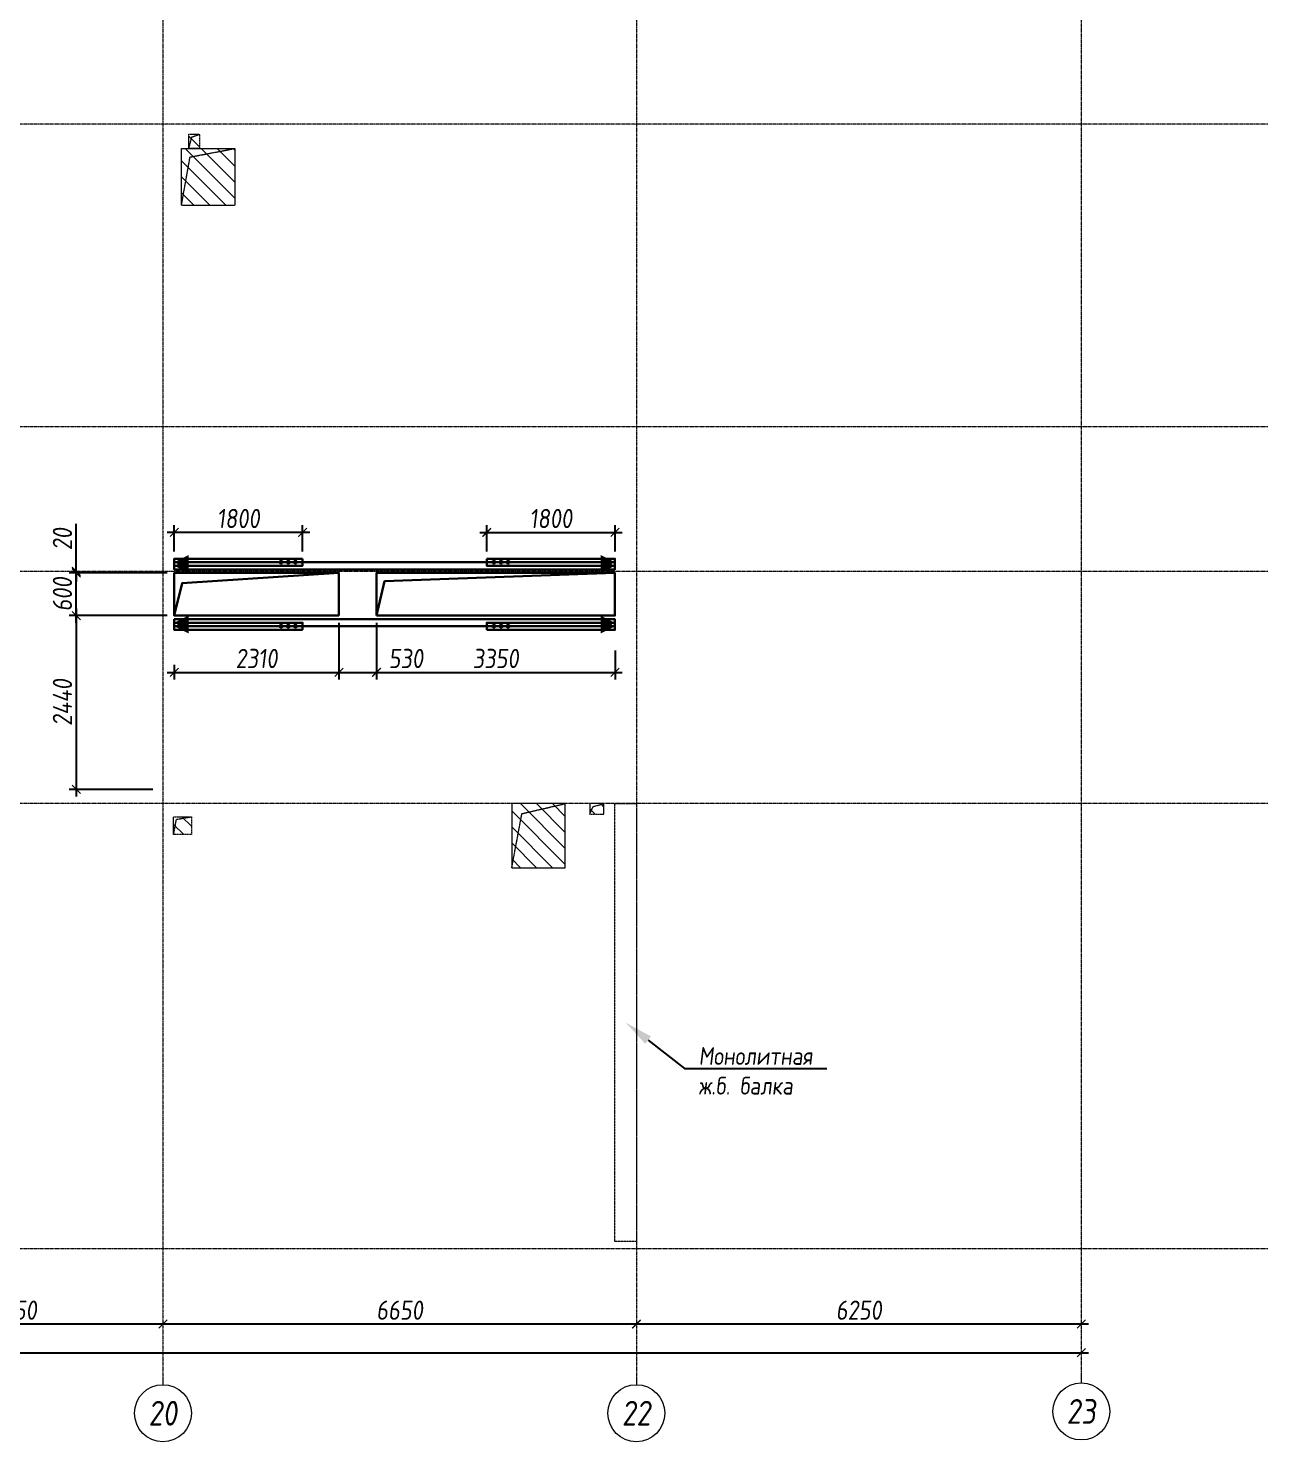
# Model space of a CAD drawing. Header units: millimetres. Extents: x -233751 to 529254, y -907864 to 285890.
# Drawn here: x 248634 to 266044, y 52494 to 72345 of the extents above; entities that cross this region are included whole.
import ezdxf
from ezdxf import colors
from ezdxf.entities.mleader import LeaderData, LeaderLine
from ezdxf.enums import TextEntityAlignment as Align
from ezdxf.math import Vec2, Vec3

# ---------------------------------------------------------------- set-up
doc = ezdxf.new("R2010")
doc.units = ezdxf.units.MM
doc.linetypes.add('ADSK_Штриховая_ш2 п1', pattern=[3, 2, -1])
doc.linetypes.add('осевая', pattern=[2, 1.25, -0.25, 0.25, -0.25])
doc.layers.get('0').update_dxf_attribs({"lineweight": 30})
doc.layers.get('Defpoints').update_dxf_attribs({"lineweight": 0})
for name, color, linetype, lineweight in [('КР_БалкиЖБ', 7, 'ADSK_Штриховая_ш2 п1', 5), ('КР_Металл', 3, 'Continuous', 30), ('КР_Новые отверстия', 5, 'Continuous', 30), ('КР_Оси', 7, 'Continuous', 5), ('КР_Размеры отверстия', 7, 'Continuous', 5), ('КР_Размеры усиление', 1, 'Continuous', 5), ('КР_Сущ отверстия', 6, 'Continuous', 15), ('КР_Тонкая', 250, 'Continuous', 0)]:
    doc.layers.add(name, color=color, linetype=linetype, lineweight=lineweight)
doc.styles.add('ISOCPEUR', font='isocpeur.ttf', dxfattribs={"width": 0.85, "oblique": 7})
doc.dimstyles.new('R_100', dxfattribs={"dimtxt": 270, "dimasz": 120, "dimexe": 100, "dimexo": 100, "dimgap": 60, "dimtad": 1, "dimdec": 0, "dimrnd": 5, "dimzin": 0, "dimdsep": 46, "dimtxsty": 'ISOCPEUR', "dimblk": 'ARCHTICK', "dimcen": 0, "dimdle": 100, "dimclrd": 256, "dimclre": 256, "dimclrt": 256, "dimadec": 0, "dimazin": 0, "dimtfac": 2, "dimtdec": 0, "dimtmove": 0, "dimatfit": 3, "dimfxl": 1, "dimtvp": 3, "dimtfill": 1, "dimtolj": 1, "dimtzin": 0, "dimarcsym": 0})

# ---------------------------------------------------------------- blocks, each defined once
blk = doc.blocks.new('*U2007')
at = {"color": 0, "linetype": 'ByBlock', "lineweight": -2, "ltscale": 10}
blk.add_line((0, 0), (-74924, 0), dxfattribs=at)
blk = doc.blocks.new('*U2008')
at = {"color": 0, "linetype": 'ByBlock', "lineweight": -2, "ltscale": 10}
blk.add_line((0, 0), (-74924, 0), dxfattribs=at)
blk = doc.blocks.new('*U2009')
at = {"color": 0, "linetype": 'ByBlock', "lineweight": -2, "ltscale": 10}
blk.add_line((0, 0), (-74924, 0), dxfattribs=at)
blk = doc.blocks.new('*U2010')
at = {"color": 0, "linetype": 'ByBlock', "lineweight": -2, "ltscale": 10}
blk.add_line((0, 0), (-74924, 0), dxfattribs=at)
blk = doc.blocks.new('*U2017')
at = {"color": 0, "linetype": 'ByBlock', "lineweight": -2, "ltscale": 10}
blk.add_line((0, 0), (-74924, 0), dxfattribs=at)
blk = doc.blocks.new('*U2028')
at = {"color": 0, "linetype": 'ByBlock', "lineweight": -2, "ltscale": 10}
blk.add_line((0, 0), (0, -34307), dxfattribs=at)
at = {"color": 0, "linetype": 'Continuous', "lineweight": -2}
blk.add_line((0, -34307), (0, -34407), dxfattribs=at)
blk.add_circle((0, -34807), 400, dxfattribs=at)
at = {"color": 0, "linetype": 'Continuous', "lineweight": -2, "style": 'ISOCPEUR', "oblique": 7, "width": 0.856383}
blk.add_text('20', height=347.4, dxfattribs=at).set_placement((0, -34807), align=Align.MIDDLE_CENTER)
blk = doc.blocks.new('*U2029')
at = {"color": 0, "linetype": 'ByBlock', "lineweight": -2, "ltscale": 10}
blk.add_line((0, 0), (0, -34307), dxfattribs=at)
at = {"color": 0, "linetype": 'Continuous', "lineweight": -2}
blk.add_line((0, -34307), (0, -34407), dxfattribs=at)
blk.add_circle((0, -34807), 400, dxfattribs=at)
at = {"color": 0, "linetype": 'Continuous', "lineweight": -2, "style": 'ISOCPEUR', "oblique": 7, "width": 0.856383}
blk.add_text('22', height=347.4, dxfattribs=at).set_placement((0, -34807), align=Align.MIDDLE_CENTER)
blk = doc.blocks.new('*U2030')
at = {"color": 0, "linetype": 'ByBlock', "lineweight": -2, "ltscale": 10}
blk.add_line((0, 0), (0, -34307), dxfattribs=at)
at = {"color": 0, "linetype": 'Continuous', "lineweight": -2}
blk.add_line((0, -34307), (0, -34407), dxfattribs=at)
blk.add_circle((0, -34807), 400, dxfattribs=at)
at = {"color": 0, "linetype": 'Continuous', "lineweight": -2, "style": 'ISOCPEUR', "oblique": 7, "width": 0.856383}
blk.add_text('23', height=347.4, dxfattribs=at).set_placement((0, -34807), align=Align.MIDDLE_CENTER)
blk = doc.blocks.new('_ArchTick')
at = {"color": 0, "linetype": 'ByBlock', "const_width": 0.15}
blk.add_lwpolyline([(-0.5, -0.5), (0.5, 0.5)], dxfattribs=at)
blk = doc.blocks.new('*D547')
at = {"layer": 'Defpoints', "color": 0, "transparency": 16777216}
for p in [(195011, 53745), (263426, 53745), (263426, 53745)]:
    blk.add_point(p, dxfattribs=at)
at = {"layer": 'КР_Оси', "lineweight": -2, "transparency": 16777216}
blk.add_line((194911, 53745), (263526, 53745), dxfattribs=at)
at = {"layer": 'КР_Оси', "lineweight": -2, "transparency": 16777216, "xscale": 120, "yscale": 120, "zscale": 120, "rotation": 180}
blk.add_blockref('_ArchTick', (195011, 53745), dxfattribs=at)
at = {"layer": 'КР_Оси', "lineweight": -2, "transparency": 16777216, "xscale": 120, "yscale": 120, "zscale": 120}
blk.add_blockref('_ArchTick', (263426, 53745), dxfattribs=at)
at = {"layer": 'КР_Оси', "transparency": 16777216, "insert": (230912, 53940), "char_height": 270, "attachment_point": 5, "style": 'ISOCPEUR', "bg_fill": 3, "box_fill_scale": 1.1, "bg_fill_color": 256, "bg_fill_true_color": 13158600, "bg_fill_transparency": 0}
blk.add_mtext('\\A1;68415', dxfattribs=at)
blk = doc.blocks.new('*D548')
at = {"layer": 'Defpoints', "color": 0, "transparency": 16777216}
for p in [(257176, 54147), (257176, 54147), (263426, 54147)]:
    blk.add_point(p, dxfattribs=at)
at = {"layer": 'КР_Оси', "lineweight": -2, "transparency": 16777216}
blk.add_line((263526, 54147), (257076, 54147), dxfattribs=at)
at = {"layer": 'КР_Оси', "lineweight": -2, "transparency": 16777216, "xscale": 120, "yscale": 120, "zscale": 120, "rotation": 180}
blk.add_blockref('_ArchTick', (257176, 54147), dxfattribs=at)
at = {"layer": 'КР_Оси', "lineweight": -2, "transparency": 16777216, "xscale": 120, "yscale": 120, "zscale": 120}
blk.add_blockref('_ArchTick', (263426, 54147), dxfattribs=at)
at = {"layer": 'КР_Оси', "transparency": 16777216, "insert": (260301, 54342), "char_height": 270, "attachment_point": 5, "style": 'ISOCPEUR', "bg_fill": 3, "box_fill_scale": 1.1, "bg_fill_color": 256, "bg_fill_true_color": 13158600, "bg_fill_transparency": 0}
blk.add_mtext('\\A1;6250', dxfattribs=at)
blk = doc.blocks.new('*D549')
at = {"layer": 'Defpoints', "color": 0, "transparency": 16777216}
for p in [(250526, 54147), (250526, 54147), (257176, 54147)]:
    blk.add_point(p, dxfattribs=at)
at = {"layer": 'КР_Оси', "lineweight": -2, "transparency": 16777216}
blk.add_line((257276, 54147), (250426, 54147), dxfattribs=at)
at = {"layer": 'КР_Оси', "lineweight": -2, "transparency": 16777216, "xscale": 120, "yscale": 120, "zscale": 120, "rotation": 180}
blk.add_blockref('_ArchTick', (250526, 54147), dxfattribs=at)
at = {"layer": 'КР_Оси', "lineweight": -2, "transparency": 16777216, "xscale": 120, "yscale": 120, "zscale": 120}
blk.add_blockref('_ArchTick', (257176, 54147), dxfattribs=at)
at = {"layer": 'КР_Оси', "transparency": 16777216, "insert": (253851, 54342), "char_height": 270, "attachment_point": 5, "style": 'ISOCPEUR', "bg_fill": 3, "box_fill_scale": 1.1, "bg_fill_color": 256, "bg_fill_true_color": 13158600, "bg_fill_transparency": 0}
blk.add_mtext('\\A1;6650', dxfattribs=at)
blk = doc.blocks.new('*D550')
at = {"layer": 'Defpoints', "color": 0, "transparency": 16777216}
for p in [(246376, 54147), (246376, 54147), (250526, 54147)]:
    blk.add_point(p, dxfattribs=at)
at = {"layer": 'КР_Оси', "lineweight": -2, "transparency": 16777216}
blk.add_line((250626, 54147), (246276, 54147), dxfattribs=at)
at = {"layer": 'КР_Оси', "lineweight": -2, "transparency": 16777216, "xscale": 120, "yscale": 120, "zscale": 120, "rotation": 180}
blk.add_blockref('_ArchTick', (246376, 54147), dxfattribs=at)
at = {"layer": 'КР_Оси', "lineweight": -2, "transparency": 16777216, "xscale": 120, "yscale": 120, "zscale": 120}
blk.add_blockref('_ArchTick', (250526, 54147), dxfattribs=at)
at = {"layer": 'КР_Оси', "transparency": 16777216, "insert": (248451, 54342), "char_height": 270, "attachment_point": 5, "style": 'ISOCPEUR', "bg_fill": 3, "box_fill_scale": 1.1, "bg_fill_color": 256, "bg_fill_true_color": 13158600, "bg_fill_transparency": 0}
blk.add_mtext('\\A1;4150', dxfattribs=at)
blk = doc.blocks.new('*D635')
at = {"layer": 'Defpoints', "color": 0, "transparency": 16777216}
for p in [(252998, 64096), (250686, 63505), (252998, 63299)]:
    blk.add_point(p, dxfattribs=at)
at = {"layer": 'КР_Размеры отверстия', "lineweight": -2, "transparency": 16777216}
for p, q in [((252998, 63996), (252998, 63199)), ((250686, 63405), (250686, 63199)), ((250586, 63299), (253098, 63299))]:
    blk.add_line(p, q, dxfattribs=at)
at = {"layer": 'КР_Размеры отверстия', "lineweight": -2, "transparency": 16777216, "xscale": 120, "yscale": 120, "zscale": 120, "rotation": 180}
blk.add_blockref('_ArchTick', (250686, 63299), dxfattribs=at)
at = {"layer": 'КР_Размеры отверстия', "lineweight": -2, "transparency": 16777216, "xscale": 120, "yscale": 120, "zscale": 120}
blk.add_blockref('_ArchTick', (252998, 63299), dxfattribs=at)
at = {"layer": 'КР_Размеры отверстия', "transparency": 16777216, "insert": (251842, 63494), "char_height": 270, "attachment_point": 5, "style": 'ISOCPEUR', "bg_fill": 3, "box_fill_scale": 1.1, "bg_fill_color": 256, "bg_fill_true_color": 13158600, "bg_fill_transparency": 0}
blk.add_mtext('\\A1;2310', dxfattribs=at)
blk = doc.blocks.new('*D636')
at = {"layer": 'Defpoints', "color": 0, "transparency": 16777216}
for p in [(252998, 64096), (253526, 64096), (253526, 63299)]:
    blk.add_point(p, dxfattribs=at)
at = {"layer": 'КР_Размеры отверстия', "lineweight": -2, "transparency": 16777216}
for p, q in [((252998, 63996), (252998, 63199)), ((253526, 63996), (253526, 63199)), ((252898, 63299), (253526, 63299)), ((253526, 63299), (254235, 63299))]:
    blk.add_line(p, q, dxfattribs=at)
at = {"layer": 'КР_Размеры отверстия', "lineweight": -2, "transparency": 16777216, "xscale": 120, "yscale": 120, "zscale": 120, "rotation": 180}
blk.add_blockref('_ArchTick', (252998, 63299), dxfattribs=at)
at = {"layer": 'КР_Размеры отверстия', "lineweight": -2, "transparency": 16777216, "xscale": 120, "yscale": 120, "zscale": 120}
blk.add_blockref('_ArchTick', (253526, 63299), dxfattribs=at)
at = {"layer": 'КР_Размеры отверстия', "transparency": 16777216, "insert": (253940, 63494), "char_height": 270, "attachment_point": 5, "style": 'ISOCPEUR', "bg_fill": 3, "box_fill_scale": 1.1, "bg_fill_color": 256, "bg_fill_true_color": 13158600, "bg_fill_transparency": 0}
blk.add_mtext('\\A1;530', dxfattribs=at)
blk = doc.blocks.new('*D637')
at = {"layer": 'Defpoints', "color": 0, "transparency": 16777216}
for p in [(253526, 64096), (256876, 63707), (256876, 63299)]:
    blk.add_point(p, dxfattribs=at)
at = {"layer": 'КР_Размеры отверстия', "lineweight": -2, "transparency": 16777216}
for p, q in [((253526, 63996), (253526, 63199)), ((256876, 63607), (256876, 63199)), ((253426, 63299), (256976, 63299))]:
    blk.add_line(p, q, dxfattribs=at)
at = {"layer": 'КР_Размеры отверстия', "lineweight": -2, "transparency": 16777216, "xscale": 120, "yscale": 120, "zscale": 120, "rotation": 180}
blk.add_blockref('_ArchTick', (253526, 63299), dxfattribs=at)
at = {"layer": 'КР_Размеры отверстия', "lineweight": -2, "transparency": 16777216, "xscale": 120, "yscale": 120, "zscale": 120}
blk.add_blockref('_ArchTick', (256876, 63299), dxfattribs=at)
at = {"layer": 'КР_Размеры отверстия', "transparency": 16777216, "insert": (255201, 63494), "char_height": 270, "attachment_point": 5, "style": 'ISOCPEUR', "bg_fill": 3, "box_fill_scale": 1.1, "bg_fill_color": 256, "bg_fill_true_color": 13158600, "bg_fill_transparency": 0}
blk.add_mtext('\\A1;3350', dxfattribs=at)
blk = doc.blocks.new('*D638')
at = {"layer": 'Defpoints', "color": 0, "transparency": 16777216}
for p in [(250686, 64696), (250686, 64096)]:
    blk.add_point(p, dxfattribs=at)
at = {"layer": 'КР_Размеры отверстия', "lineweight": -2, "transparency": 16777216}
for p, q in [((249309, 63996), (249309, 64796)), ((250586, 64696), (249209, 64696)), ((250586, 64096), (249209, 64096))]:
    blk.add_line(p, q, dxfattribs=at)
at = {"layer": 'КР_Размеры отверстия', "lineweight": -2, "transparency": 16777216, "xscale": 120, "yscale": 120, "zscale": 120}
for p, rotation in [((249309, 64696), 90), ((249309, 64096), 270)]:
    blk.add_blockref('_ArchTick', p, dxfattribs=dict(at, rotation=rotation))
at = {"layer": 'КР_Размеры отверстия', "transparency": 16777216, "insert": (249114, 64396), "char_height": 270, "attachment_point": 5, "rotation": 90, "style": 'ISOCPEUR', "bg_fill": 3, "box_fill_scale": 1.1, "bg_fill_color": 256, "bg_fill_true_color": 13158600, "bg_fill_transparency": 0}
blk.add_mtext('\\A1;600', dxfattribs=at)
at = {"layer": 'Defpoints', "color": 0, "transparency": 16777216}
blk.add_point((249309, 64696), dxfattribs=at)
blk = doc.blocks.new('*D639')
at = {"layer": 'Defpoints', "color": 0, "transparency": 16777216}
for p in [(250686, 64096), (249309, 61656), (250486, 61656)]:
    blk.add_point(p, dxfattribs=at)
at = {"layer": 'КР_Размеры отверстия', "lineweight": -2, "transparency": 16777216}
for p, q in [((249309, 64196), (249309, 61556)), ((250586, 64096), (249209, 64096)), ((250386, 61656), (249209, 61656))]:
    blk.add_line(p, q, dxfattribs=at)
at = {"layer": 'КР_Размеры отверстия', "lineweight": -2, "transparency": 16777216, "xscale": 120, "yscale": 120, "zscale": 120}
for p, rotation in [((249309, 64096), 90), ((249309, 61656), 270)]:
    blk.add_blockref('_ArchTick', p, dxfattribs=dict(at, rotation=rotation))
at = {"layer": 'КР_Размеры отверстия', "transparency": 16777216, "insert": (249114, 62876), "char_height": 270, "attachment_point": 5, "rotation": 90, "style": 'ISOCPEUR', "bg_fill": 3, "box_fill_scale": 1.1, "bg_fill_color": 256, "bg_fill_true_color": 13158600, "bg_fill_transparency": 0}
blk.add_mtext('\\A1;2440', dxfattribs=at)
blk = doc.blocks.new('*D640')
at = {"layer": 'Defpoints', "color": 0, "transparency": 16777216}
for p in [(249309, 64716), (249309, 64716), (250686, 64696)]:
    blk.add_point(p, dxfattribs=at)
at = {"layer": 'КР_Размеры отверстия', "lineweight": -2, "transparency": 16777216}
for p, q in [((249309, 64716), (249309, 65384)), ((249309, 64696), (249309, 64716)), ((250586, 64696), (249209, 64696)), ((249309, 64696), (249309, 64576))]:
    blk.add_line(p, q, dxfattribs=at)
at = {"layer": 'КР_Размеры отверстия', "lineweight": -2, "transparency": 16777216, "xscale": 120, "yscale": 120, "zscale": 120}
for p, rotation in [((249309, 64716), 270), ((249309, 64696), 90)]:
    blk.add_blockref('_ArchTick', p, dxfattribs=dict(at, rotation=rotation))
at = {"layer": 'КР_Размеры отверстия', "transparency": 16777216, "insert": (249114, 65170), "char_height": 270, "attachment_point": 5, "rotation": 90, "style": 'ISOCPEUR', "bg_fill": 3, "box_fill_scale": 1.1, "bg_fill_color": 256, "bg_fill_true_color": 13158600, "bg_fill_transparency": 0}
blk.add_mtext('\\A1;20', dxfattribs=at)
blk = doc.blocks.new('*D1248')
at = {"layer": 'Defpoints', "color": 0, "transparency": 16777216}
for p in [(250686, 65265), (250686, 64896), (252487, 64896)]:
    blk.add_point(p, dxfattribs=at)
at = {"layer": 'КР_Размеры усиление', "color": 3, "lineweight": -2, "transparency": 16777216}
for p, q in [((250686, 64996), (250686, 65365)), ((252487, 64996), (252487, 65365)), ((252587, 65265), (250586, 65265))]:
    blk.add_line(p, q, dxfattribs=at)
at = {"layer": 'КР_Размеры усиление', "color": 3, "lineweight": -2, "transparency": 16777216, "xscale": 120, "yscale": 120, "zscale": 120, "rotation": 180}
blk.add_blockref('_ArchTick', (250686, 65265), dxfattribs=at)
at = {"layer": 'КР_Размеры усиление', "color": 3, "lineweight": -2, "transparency": 16777216, "xscale": 120, "yscale": 120, "zscale": 120}
blk.add_blockref('_ArchTick', (252487, 65265), dxfattribs=at)
at = {"layer": 'КР_Размеры усиление', "color": 3, "transparency": 16777216, "insert": (251586, 65460), "char_height": 270, "attachment_point": 5, "style": 'ISOCPEUR', "bg_fill": 3, "box_fill_scale": 1.1, "bg_fill_color": 256, "bg_fill_true_color": 13158600, "bg_fill_transparency": 0}
blk.add_mtext('\\A1;1800', dxfattribs=at)
blk = doc.blocks.new('*D1249')
at = {"layer": 'Defpoints', "color": 0, "transparency": 16777216}
for p in [(256876, 65265), (255075, 64896), (256876, 64896)]:
    blk.add_point(p, dxfattribs=at)
at = {"layer": 'КР_Размеры усиление', "color": 3, "lineweight": -2, "transparency": 16777216}
for p, q in [((255075, 64996), (255075, 65365)), ((256876, 64996), (256876, 65365)), ((254975, 65265), (256976, 65265))]:
    blk.add_line(p, q, dxfattribs=at)
at = {"layer": 'КР_Размеры усиление', "color": 3, "lineweight": -2, "transparency": 16777216, "xscale": 120, "yscale": 120, "zscale": 120, "rotation": 180}
blk.add_blockref('_ArchTick', (255075, 65265), dxfattribs=at)
at = {"layer": 'КР_Размеры усиление', "color": 3, "lineweight": -2, "transparency": 16777216, "xscale": 120, "yscale": 120, "zscale": 120}
blk.add_blockref('_ArchTick', (256876, 65265), dxfattribs=at)
at = {"layer": 'КР_Размеры усиление', "color": 3, "transparency": 16777216, "insert": (255975, 65460), "char_height": 270, "attachment_point": 5, "style": 'ISOCPEUR', "bg_fill": 3, "box_fill_scale": 1.1, "bg_fill_color": 256, "bg_fill_true_color": 13158600, "bg_fill_transparency": 0}
blk.add_mtext('\\A1;1800', dxfattribs=at)

msp = doc.modelspace()

# ---------------------------------------------------------------- hatches: boundary and pattern name
at = {"layer": 'КР_Металл', "lineweight": 5}
h = msp.add_hatch(color=6, dxfattribs=at)
h.dxf.hatch_style = 1
h.paths.add_polyline_path([(256875.6, 64845.7), (256675.6, 64945.7), (256675.6, 64745.7)])
h = msp.add_hatch(color=6, dxfattribs=at)
h.dxf.hatch_style = 1
h.paths.add_polyline_path([(256875.6, 64795.7), (256675.6, 64895.7), (256675.6, 64695.7)])
at = {"layer": 'КР_Сущ отверстия'}
h = msp.add_hatch(dxfattribs=at)
h.set_pattern_fill('ANSI31', scale=50, angle=90)
h.paths.add_polyline_path([(251040.6, 70855.7), (250890.6, 70855.7), (250890.6, 70655.7), (251040.6, 70655.7)])
h = msp.add_hatch(dxfattribs=at)
h.set_pattern_fill('ANSI31', scale=50, angle=90)
h.paths.add_polyline_path([(251535.6, 70655.7), (250785.6, 70655.7), (250785.6, 69855.7), (251535.6, 69855.7)])
h = msp.add_hatch(dxfattribs=at)
h.set_pattern_fill('ANSI31', scale=50, angle=90)
h.paths.add_polyline_path([(255425.6, 61455.7), (255425.6, 60555.7), (256175.6, 60555.7), (256175.6, 61455.7)])
h = msp.add_hatch(dxfattribs=at)
h.set_pattern_fill('ANSI31', scale=50, angle=90)
h.paths.add_polyline_path([(256720.6, 61455.7), (256520.6, 61455.7), (256520.6, 61305.7), (256720.6, 61305.7)])
h = msp.add_hatch(dxfattribs=at)
h.set_pattern_fill('ANSI31', scale=50, angle=90)
h.paths.add_polyline_path([(250925.6, 61270.7), (250675.6, 61270.7), (250675.6, 61020.7), (250925.6, 61020.7)])

# ---------------------------------------------------------------- linework, layer by layer
at = {"layer": 'КР_БалкиЖБ', "ltscale": 2}
msp.add_lwpolyline([(256875.6, 55305.7), (256875.6, 61455.7), (257175.6, 61455.7), (257175.6, 55305.7)], close=True, dxfattribs=at)
at = {"layer": 'КР_Металл'}
msp.add_lwpolyline([(255074.7, 64895.7), (255074.7, 64795.7), (256875.6, 64795.7), (256875.6, 64895.7)], close=True, dxfattribs=at)
for centre in [(252186.5, 64845.7), (252286.5, 64845.7), (252386.5, 64845.7), (255174.7, 64845.7), (255274.7, 64845.7), (255374.7, 64845.7)]:
    msp.add_circle(centre, 20, dxfattribs=at)
at = {"layer": 'КР_Новые отверстия'}
for points in [[(252998.1, 64095.7), (250685.6, 64095.7), (250685.6, 64695.7), (252998.1, 64695.7)], [(253525.6, 64095.7), (256875.6, 64095.7), (256875.6, 64695.7), (253525.6, 64695.7)]]:
    msp.add_lwpolyline(points, close=True, dxfattribs=at)
at = {"layer": 'КР_Сущ отверстия', "linetype": 'ADSK_Штриховая_ш2 п1', "ltscale": 0.3}
for points in [[(250890.6, 70855.7), (251040.6, 70855.7), (251040.6, 70655.7), (250890.6, 70655.7)], [(256720.6, 61455.7), (256520.6, 61455.7), (256520.6, 61305.7), (256720.6, 61305.7)], [(250675.6, 61270.7), (250925.6, 61270.7), (250925.6, 61020.7), (250675.6, 61020.7)]]:
    msp.add_lwpolyline(points, close=True, dxfattribs=at)
for points in [[(250890.6, 70655.7), (250930.7, 70817.4), (251040.6, 70855.7)], [(256520.6, 61305.7), (256568, 61414.9), (256720.6, 61455.7)], [(250675.6, 61020.7), (250716.1, 61235), (250925.6, 61270.7)]]:
    msp.add_lwpolyline(points, dxfattribs=at)
at = {"layer": 'КР_Сущ отверстия', "linetype": 'ADSK_Штриховая_ш2 п1'}
for points in [[(250785.6, 70655.7), (251535.6, 70655.7), (251535.6, 69855.7), (250785.6, 69855.7)], [(256175.6, 61455.7), (255425.6, 61455.7), (255425.6, 60555.7), (256175.6, 60555.7)]]:
    msp.add_lwpolyline(points, close=True, dxfattribs=at)
for points in [[(250785.6, 69855.7), (250906.9, 70536.5), (251535.6, 70655.7)], [(255425.6, 60555.7), (255568.5, 61315.3), (256175.6, 61455.7)]]:
    msp.add_lwpolyline(points, dxfattribs=at)

# ---------------------------------------------------------------- block references
at = {"layer": 'КР_Оси', "linetype": 'осевая'}
for name, p in [('*U2028', (250525.6, 87701.9)), ('*U2029', (257175.6, 87701.9)), ('*U2030', (263425.6, 87726.9)), ('*U2010', (266044, 70995.7)), ('*U2009', (266044, 66745.7)), ('*U2008', (266044, 64715.7)), ('*U2007', (266044, 61455.7)), ('*U2017', (266044, 55205.7))]:
    msp.add_blockref(name, p, dxfattribs=at)

# ---------------------------------------------------------------- leaders
at = {"layer": 'КР_Тонкая', "lineweight": 5}
ml = msp.add_multileader_mtext('Standard', dxfattribs=at)
ml.set_content('Монолитная\\Pж.б. балка', color=256, style='ISOCPEUR')
ml.set_leader_properties()
ml.build(insert=Vec2(0, 0))
ml.multileader.update_dxf_attribs({"has_dogleg": 0, "text_left_attachment_type": 6, "text_right_attachment_type": 6, "arrow_head_size": 400, "scale": 100})
ctx = ml.context
ctx.base_point, ctx.scale, ctx.char_height, ctx.arrow_head_size, ctx.landing_gap_size, ctx.plane_origin = Vec3(257850.5, 57736.5), 100, 250, 400, 200, Vec3(257025.6, 58380.7)
ctx.left_attachment, ctx.right_attachment = 6, 6
notes = []
notes.append((ctx, [(0, (1, 1, 0), (257050.5, 57736.5), (1, 0), 800, [(0, [(257025.6, 58380.7)], 0, [])])]))
ctx.mtext.insert, ctx.mtext.flow_direction = Vec3(258050.5, 58036.5), 5
for ctx, leaders in notes:
    for number, flags, end, landing, length, lines in leaders:
        leader = LeaderData()
        leader.index, (leader.has_last_leader_line, leader.has_dogleg_vector, leader.attachment_direction) = number, flags
        leader.last_leader_point, leader.dogleg_vector, leader.dogleg_length = Vec3(end), Vec3(landing), length
        for number, points, colour, breaks in lines:
            line = LeaderLine()
            line.index, line.vertices, line.color, line.breaks = number, Vec3.list(points), colors.encode_raw_color(colour), breaks
            leader.lines.append(line)
        ctx.leaders.append(leader)

# ---------------------------------------------------------------- next in the draw order: dimensions: what is measured, and where the dimension line sits
at = {"layer": 'КР_Оси'}
dim = msp.add_linear_dim(base=(263425.6, 53745), p1=(195010.6, 53745), p2=(263425.6, 53745), dimstyle='R_100', override={"dimpost": '\\X'}, dxfattribs=at)
dim.commit()
dim.dimension.update_dxf_attribs({"geometry": '*D547', "text_midpoint": (230911.9, 53745), "dimtype": 160})
at = {"layer": 'КР_Размеры отверстия'}
dim = msp.add_linear_dim(base=(252998.1145416, 63298.6639294), p1=(250685.6145434, 63505.4061293), p2=(252998.1145416, 64095.6825008), dimstyle='R_100', override={"dimpost": '\\X'}, dxfattribs=at)
dim.commit()
dim.dimension.update_dxf_attribs({"geometry": '*D635', "text_midpoint": (251841.8645425, 63493.6639294)})

# ---------------------------------------------------------------- next in the draw order: linework, layer by layer
at = {"layer": 'КР_Металл'}
for centre in [(252186.5, 63945.7), (252286.5, 63945.7), (252386.5, 63945.7)]:
    msp.add_circle(centre, 20, dxfattribs=at)

# ---------------------------------------------------------------- next in the draw order: dimensions: what is measured, and where the dimension line sits
at = {"layer": 'КР_Оси'}
dim = msp.add_linear_dim(base=(257175.6, 54147.1), p1=(263425.6, 54147.1), p2=(257175.6, 54147.1), dimstyle='R_100', override={"dimpost": '\\X'}, dxfattribs=at)
dim.commit()
dim.dimension.update_dxf_attribs({"geometry": '*D548', "text_midpoint": (260300.6, 54342.1)})
at = {"layer": 'КР_Размеры отверстия'}
dim = msp.add_linear_dim(base=(249309.3, 64695.7), p1=(250685.6, 64095.7), p2=(250685.6, 64695.7), angle=90, dimstyle='R_100', override={"dimpost": '\\X'}, dxfattribs=at)
dim.commit()
dim.dimension.update_dxf_attribs({"geometry": '*D638', "text_midpoint": (249114.3, 64395.7)})
dim = msp.add_linear_dim(base=(253525.614543, 63298.663929), p1=(252998.114542, 64095.682501), p2=(253525.614543, 64095.682497), dimstyle='R_100', override={"dimpost": '\\X'}, dxfattribs=at)
dim.commit()
dim.dimension.update_dxf_attribs({"geometry": '*D636', "text_midpoint": (253940.215459, 63493.663929)})

# ---------------------------------------------------------------- next in the draw order: dimensions: what is measured, and where the dimension line sits
at = {"layer": 'КР_Оси'}
dim = msp.add_linear_dim(base=(250525.6, 54147.1), p1=(257175.6, 54147.1), p2=(250525.6, 54147.1), dimstyle='R_100', override={"dimpost": '\\X', "dimtmove": 1}, dxfattribs=at)
dim.commit()
dim.dimension.update_dxf_attribs({"geometry": '*D549', "text_midpoint": (253850.6, 54342.1)})
at = {"layer": 'КР_Размеры отверстия'}
dim = msp.add_linear_dim(base=(249309.3, 64715.7), p1=(250685.6, 64695.7), p2=(249309.3, 64715.7), angle=90, dimstyle='R_100', override={"dimpost": '\\X'}, dxfattribs=at)
dim.commit()
dim.dimension.update_dxf_attribs({"geometry": '*D640', "text_midpoint": (249309.3, 65170), "dimtype": 160})
dim = msp.add_linear_dim(base=(249309.3, 61655.7), p1=(250685.6, 64095.7), p2=(250485.6, 61655.7), angle=90, dimstyle='R_100', override={"dimpost": '\\X'}, dxfattribs=at)
dim.commit()
dim.dimension.update_dxf_attribs({"geometry": '*D639', "text_midpoint": (249114.3, 62875.7)})
dim = msp.add_linear_dim(base=(256875.6, 63298.7), p1=(253525.6, 64095.7), p2=(256875.6, 63707.4), dimstyle='R_100', override={"dimpost": '\\X'}, dxfattribs=at)
dim.commit()
dim.dimension.update_dxf_attribs({"geometry": '*D637', "text_midpoint": (255200.6, 63493.7)})

# ---------------------------------------------------------------- next in the draw order: hatches: boundary and pattern name
at = {"layer": 'КР_Металл', "lineweight": 5}
h = msp.add_hatch(color=6, dxfattribs=at)
h.dxf.hatch_style = 1
h.paths.add_polyline_path([(250685.6, 64845.7), (250885.6, 64945.7), (250885.6, 64745.7)])
h = msp.add_hatch(color=6, dxfattribs=at)
h.dxf.hatch_style = 1
h.paths.add_polyline_path([(250685.6, 64795.7), (250885.6, 64895.7), (250885.6, 64695.7)])
h = msp.add_hatch(color=6, dxfattribs=at)
h.dxf.hatch_style = 1
h.paths.add_polyline_path([(250685.6, 63995.7), (250885.6, 64095.7), (250885.6, 63895.7)])
h = msp.add_hatch(color=6, dxfattribs=at)
h.dxf.hatch_style = 1
h.paths.add_polyline_path([(250685.6, 63945.7), (250885.6, 64045.7), (250885.6, 63845.7)])
h = msp.add_hatch(color=6, dxfattribs=at)
h.dxf.hatch_style = 1
h.paths.add_polyline_path([(256875.6, 63995.7), (256675.6, 64095.7), (256675.6, 63895.7)])
h = msp.add_hatch(color=6, dxfattribs=at)
h.dxf.hatch_style = 1
h.paths.add_polyline_path([(256875.6, 63945.7), (256675.6, 64045.7), (256675.6, 63845.7)])

# ---------------------------------------------------------------- next in the draw order: linework, layer by layer
at = {"layer": 'КР_Металл'}
for points in [[(252486.5, 64895.7), (252486.5, 64795.7), (250685.6, 64795.7), (250685.6, 64895.7)], [(252486.5, 63895.7), (252486.5, 63995.7), (250685.6, 63995.7), (250685.6, 63895.7)], [(255074.7, 63895.7), (255074.7, 63995.7), (256875.6, 63995.7), (256875.6, 63895.7)]]:
    msp.add_lwpolyline(points, close=True, dxfattribs=at)
at = {"layer": 'КР_Металл', "color": 1}
for points in [[(250685.6, 64845.7), (250685.6, 64745.7), (256875.6, 64745.7), (256875.6, 64845.7)], [(250685.6, 64045.7), (250685.6, 63945.7), (256875.6, 63945.7), (256875.6, 64045.7)]]:
    msp.add_lwpolyline(points, close=True, dxfattribs=at)
at = {"layer": 'КР_Металл'}
for centre in [(255174.7, 63945.7), (255274.7, 63945.7), (255374.7, 63945.7)]:
    msp.add_circle(centre, 20, dxfattribs=at)
at = {"layer": 'КР_Новые отверстия'}
for points in [[(250685.6, 64095.7), (250798.2, 64553.2), (252998.1, 64695.7)], [(253525.6, 64095.7), (253638.1, 64578), (256875.6, 64695.7)]]:
    msp.add_lwpolyline(points, dxfattribs=at)

# ---------------------------------------------------------------- next in the draw order: dimensions: what is measured, and where the dimension line sits
at = {"layer": 'КР_Оси'}
dim = msp.add_linear_dim(base=(246375.6, 54147.1), p1=(250525.6, 54147.1), p2=(246375.6, 54147.1), dimstyle='R_100', override={"dimpost": '\\X', "dimtmove": 1}, dxfattribs=at)
dim.commit()
dim.dimension.update_dxf_attribs({"geometry": '*D550', "text_midpoint": (248450.6, 54342.1)})

# ---------------------------------------------------------------- next in the draw order: dimensions: what is measured, and where the dimension line sits
at = {"layer": 'КР_Размеры усиление'}
for p1, p2, distance, picture, middle in [((252486.5, 64895.7), (250685.6, 64895.7), -369.6, '*D1248', (251586.1, 65460.3)), ((255074.7, 64895.7), (256875.6, 64895.7), 369.6, '*D1249', (255975.1, 65460.3))]:
    dim = msp.add_aligned_dim(p1=p1, p2=p2, distance=distance, dimstyle='R_100', override={"dimpost": '\\X', "dimclrd": 3, "dimclre": 3, "dimclrt": 3}, dxfattribs=at)
    dim.commit()
    dim.dimension.update_dxf_attribs({"geometry": picture, "text_midpoint": middle})

doc.saveas('drawing.dxf')
